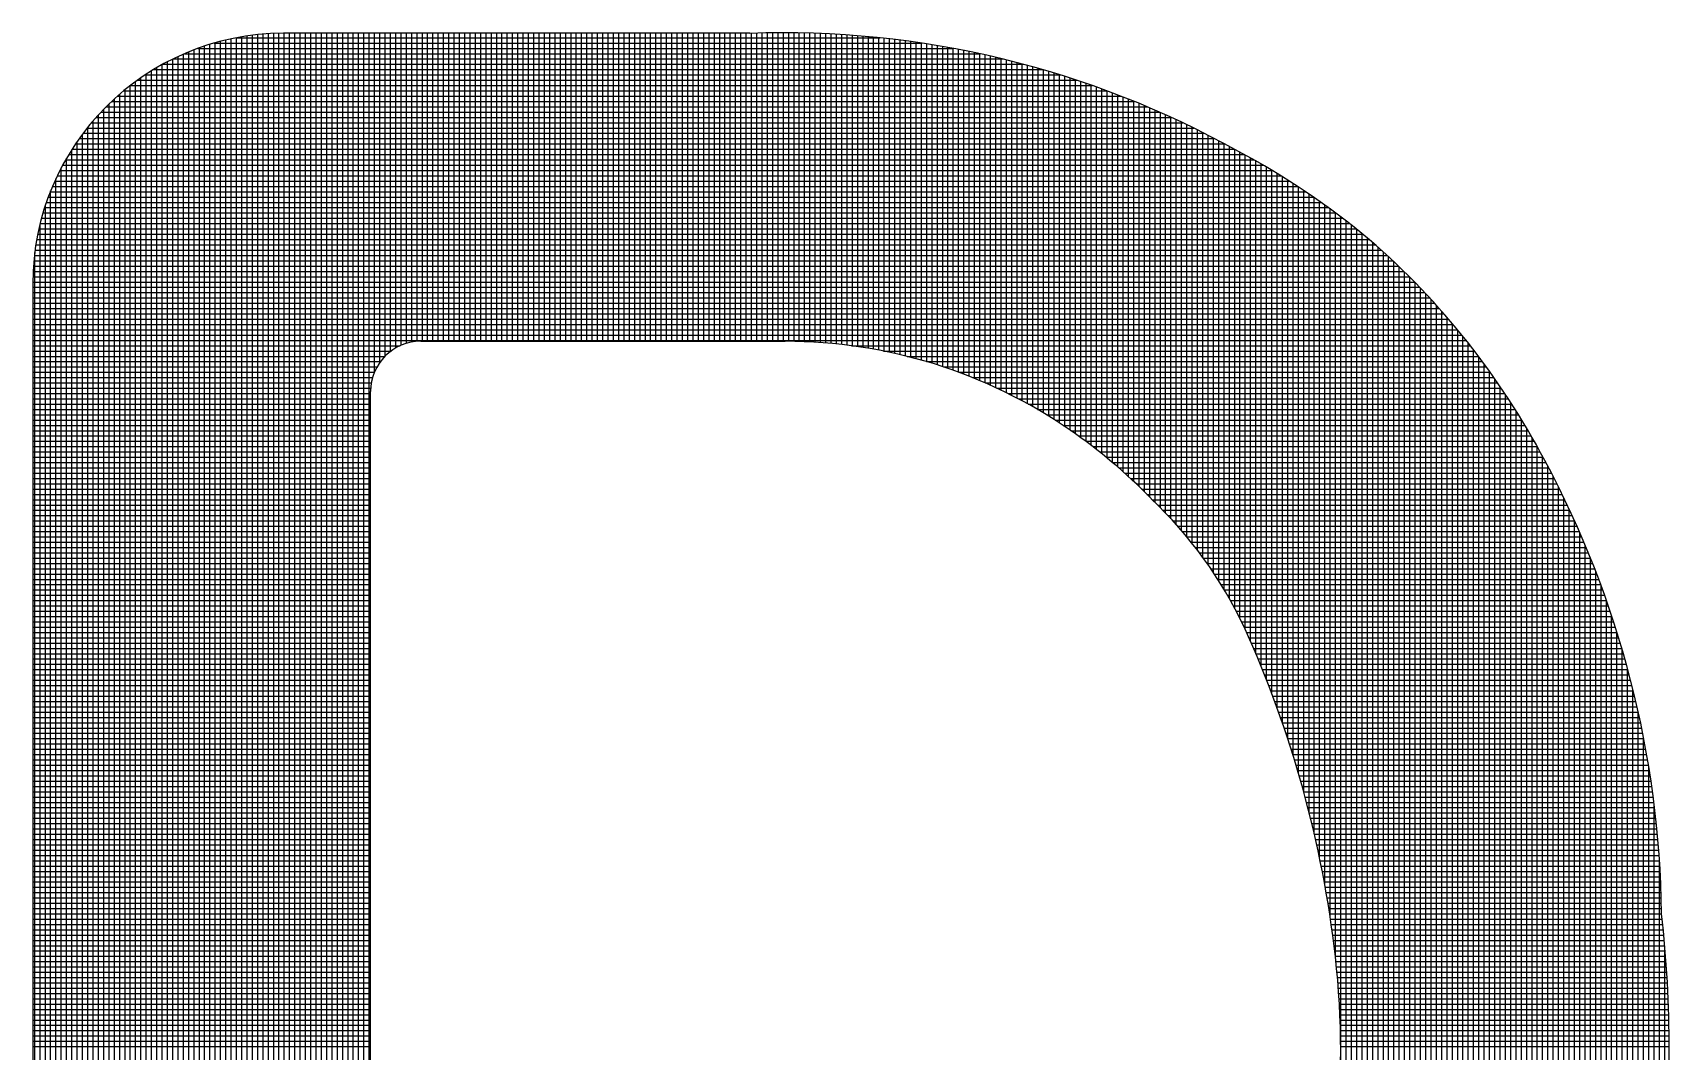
# Model space of a CAD drawing. Header units: inches. Extents: x 2203 to 3044, y -1 to 593.
# Drawn here: x 2878.46 to 2883.81, y 101.81 to 105.14 of the extents above; entities that cross this region are included whole.
import ezdxf

# ---------------------------------------------------------------- set-up
doc = ezdxf.new("R2010")
doc.units = ezdxf.units.IN
doc.header["$MEASUREMENT"] = 0
doc.layers.add('BG ÇÑ±¹Áö¿ª³\xad¹æ±â¼úÁÖ½ÄÈ¸»ç CI', color=7, linetype='Continuous')

msp = doc.modelspace()

# ---------------------------------------------------------------- linework, layer by layer
at = {"layer": 'BG ÇÑ±¹Áö¿ª³\xad¹æ±â¼úÁÖ½ÄÈ¸»ç CI', "color": 242, "linetype": 'Continuous', "lineweight": 25, "true_color": 0xd51c29}
for p, q in [((2879.1231, 98.4946), (2879.1231, 105.1199)), ((2879.1232, 105.1199), (2881.2269, 105.1199)), ((2879.1405, 98.4914), (2879.1405, 105.123)), ((2879.1578, 98.4887), (2879.1578, 105.1258)), ((2879.1752, 98.4863), (2879.1752, 105.1281)), ((2879.1926, 98.4844), (2879.1926, 105.1301)), ((2879.2099, 98.4828), (2879.2099, 105.1317)), ((2879.2273, 98.4815), (2879.2273, 105.133)), ((2879.2447, 98.4806), (2879.2447, 105.1338)), ((2879.262, 98.4801), (2879.262, 105.1343)), ((2880.8017, 105.1345), (2879.277, 105.1345)), ((2879.2794, 98.48), (2879.2794, 105.1345)), ((2879.2968, 98.48), (2879.2968, 105.1345)), ((2879.3141, 98.48), (2879.3141, 105.1345)), ((2879.3315, 98.48), (2879.3315, 105.1345)), ((2879.3488, 98.48), (2879.3488, 105.1345)), ((2879.3662, 98.48), (2879.3662, 105.1345)), ((2879.3836, 98.48), (2879.3836, 105.1345)), ((2879.4009, 98.48), (2879.4009, 105.1345)), ((2879.4183, 98.48), (2879.4183, 105.1345)), ((2879.4357, 98.48), (2879.4357, 105.1345)), ((2879.453, 98.48), (2879.453, 105.1345)), ((2879.4704, 98.48), (2879.4704, 105.1345)), ((2879.4878, 98.48), (2879.4878, 105.1345)), ((2879.5051, 98.48), (2879.5051, 105.1345)), ((2879.5225, 98.48), (2879.5225, 105.1345)), ((2879.5399, 98.48), (2879.5399, 105.1345)), ((2879.5572, 98.48), (2879.5572, 105.1345)), ((2879.5746, 104.0268), (2879.5746, 105.1345)), ((2879.5919, 104.058), (2879.5919, 105.1345)), ((2879.6093, 104.0787), (2879.6093, 105.1345)), ((2879.6267, 104.0939), (2879.6267, 105.1345)), ((2879.644, 104.1054), (2879.644, 105.1345)), ((2879.6614, 104.1141), (2879.6614, 105.1345)), ((2879.6788, 104.1203), (2879.6788, 105.1345)), ((2879.6961, 104.1245), (2879.6961, 105.1345)), ((2879.7135, 104.1268), (2879.7135, 105.1345)), ((2879.7309, 104.1272), (2879.7309, 105.1345)), ((2879.7482, 104.1272), (2879.7482, 105.1345)), ((2879.7656, 104.1272), (2879.7656, 105.1345)), ((2879.783, 104.1272), (2879.783, 105.1345)), ((2879.8003, 104.1272), (2879.8003, 105.1345)), ((2879.8177, 104.1272), (2879.8177, 105.1345)), ((2879.8351, 104.1272), (2879.8351, 105.1345)), ((2879.8524, 104.1272), (2879.8524, 105.1345)), ((2879.8698, 104.1272), (2879.8698, 105.1345)), ((2879.8871, 104.1272), (2879.8871, 105.1345)), ((2879.9045, 104.1272), (2879.9045, 105.1345)), ((2879.9219, 104.1272), (2879.9219, 105.1345)), ((2879.9392, 104.1272), (2879.9392, 105.1345)), ((2879.9566, 104.1272), (2879.9566, 105.1345)), ((2879.974, 104.1272), (2879.974, 105.1345)), ((2879.9913, 104.1272), (2879.9913, 105.1345)), ((2880.0087, 104.1272), (2880.0087, 105.1345)), ((2880.0261, 104.1272), (2880.0261, 105.1345)), ((2880.0434, 104.1272), (2880.0434, 105.1345)), ((2880.0608, 104.1272), (2880.0608, 105.1345)), ((2880.0782, 104.1272), (2880.0782, 105.1345)), ((2880.0955, 104.1272), (2880.0955, 105.1345)), ((2880.1129, 104.1272), (2880.1129, 105.1345)), ((2880.1302, 104.1272), (2880.1302, 105.1345)), ((2880.1476, 104.1272), (2880.1476, 105.1345)), ((2880.165, 104.1272), (2880.165, 105.1345)), ((2880.1823, 104.1272), (2880.1823, 105.1345)), ((2880.1997, 104.1272), (2880.1997, 105.1345)), ((2880.2171, 104.1272), (2880.2171, 105.1345)), ((2880.2344, 104.1272), (2880.2344, 105.1345)), ((2880.2518, 104.1272), (2880.2518, 105.1345)), ((2880.2692, 104.1272), (2880.2692, 105.1345)), ((2880.2865, 104.1272), (2880.2865, 105.1345)), ((2880.3039, 104.1272), (2880.3039, 105.1345)), ((2880.3213, 104.1272), (2880.3213, 105.1345)), ((2880.3386, 104.1272), (2880.3386, 105.1345)), ((2880.356, 104.1272), (2880.356, 105.1345)), ((2880.3733, 104.1272), (2880.3733, 105.1345)), ((2880.3907, 104.1272), (2880.3907, 105.1345)), ((2880.4081, 104.1272), (2880.4081, 105.1345)), ((2880.4254, 104.1272), (2880.4254, 105.1345)), ((2880.4428, 104.1272), (2880.4428, 105.1345)), ((2880.4602, 104.1272), (2880.4602, 105.1345)), ((2880.4775, 104.1272), (2880.4775, 105.1345)), ((2880.4949, 104.1272), (2880.4949, 105.1345)), ((2880.5123, 104.1272), (2880.5123, 105.1345)), ((2880.5296, 104.1272), (2880.5296, 105.1345)), ((2880.547, 104.1272), (2880.547, 105.1345)), ((2880.5644, 104.1272), (2880.5644, 105.1345)), ((2880.5817, 104.1272), (2880.5817, 105.1345)), ((2880.5991, 104.1272), (2880.5991, 105.1345)), ((2880.6165, 104.1272), (2880.6165, 105.1345)), ((2880.6338, 104.1272), (2880.6338, 105.1345)), ((2880.6512, 104.1272), (2880.6512, 105.1345)), ((2880.6685, 104.1272), (2880.6685, 105.1345)), ((2880.6859, 104.1272), (2880.6859, 105.1345)), ((2880.7033, 104.1272), (2880.7033, 105.1345)), ((2880.7206, 104.1272), (2880.7206, 105.1345)), ((2880.738, 104.1272), (2880.738, 105.1345)), ((2880.7554, 104.1272), (2880.7554, 105.1345)), ((2880.7727, 104.1272), (2880.7727, 105.1345)), ((2880.7901, 104.1272), (2880.7901, 105.1345)), ((2880.8075, 104.1272), (2880.8075, 105.1347)), ((2880.8248, 104.1272), (2880.8248, 105.1352)), ((2880.8422, 104.1272), (2880.8422, 105.1356)), ((2880.8596, 104.1272), (2880.8596, 105.136)), ((2880.8769, 104.1272), (2880.8769, 105.1362)), ((2880.8943, 104.1272), (2880.8943, 105.1364)), ((2880.9116, 104.1272), (2880.9116, 105.1364)), ((2880.929, 104.1272), (2880.929, 105.1363)), ((2880.9464, 104.127), (2880.9464, 105.1362)), ((2880.9637, 104.1266), (2880.9637, 105.1359)), ((2880.9811, 104.126), (2880.9811, 105.1356)), ((2880.9985, 104.1252), (2880.9985, 105.1351)), ((2881.0158, 104.1243), (2881.0158, 105.1346)), ((2881.0332, 104.1231), (2881.0332, 105.1339)), ((2881.0506, 104.1218), (2881.0506, 105.1332)), ((2881.0679, 104.1203), (2881.0679, 105.1323)), ((2881.0853, 104.1186), (2881.0853, 105.1314)), ((2881.1027, 104.1168), (2881.1027, 105.1303)), ((2881.12, 104.1147), (2881.12, 105.1292)), ((2881.1374, 104.1124), (2881.1374, 105.1279)), ((2881.1548, 104.11), (2881.1548, 105.1266)), ((2881.1721, 104.1074), (2881.1721, 105.1251)), ((2881.1895, 104.1045), (2881.1895, 105.1236)), ((2881.2068, 104.1015), (2881.2068, 105.1219)), ((2881.2242, 104.0983), (2881.2242, 105.1202)), ((2878.9495, 98.5482), (2878.9495, 105.0662)), ((2878.9531, 105.0678), (2881.5536, 105.0678)), ((2878.9668, 98.5409), (2878.9668, 105.0736)), ((2878.9842, 98.534), (2878.9842, 105.0804)), ((2878.997, 105.0852), (2881.4669, 105.0852)), ((2879.0016, 98.5276), (2879.0016, 105.0868)), ((2879.0189, 98.5217), (2879.0189, 105.0928)), ((2879.0363, 98.5161), (2879.0363, 105.0983)), ((2879.0504, 105.1025), (2881.3634, 105.1025)), ((2879.0536, 98.511), (2879.0536, 105.1035)), ((2879.071, 98.5063), (2879.071, 105.1082)), ((2879.0884, 98.502), (2879.0884, 105.1125)), ((2879.1057, 98.4981), (2879.1057, 105.1164)), ((2881.2416, 104.0949), (2881.2416, 105.1183)), ((2881.2589, 104.0913), (2881.2589, 105.1164)), ((2881.2763, 104.0875), (2881.2763, 105.1144)), ((2881.2937, 104.0835), (2881.2937, 105.1122)), ((2881.311, 104.0793), (2881.311, 105.11)), ((2881.3284, 104.0749), (2881.3284, 105.1076)), ((2881.3458, 104.0704), (2881.3458, 105.1052)), ((2881.3631, 104.0656), (2881.3631, 105.1026)), ((2881.3805, 104.0606), (2881.3805, 105.0999)), ((2881.3979, 104.0553), (2881.3979, 105.0972)), ((2881.4152, 104.0499), (2881.4152, 105.0943)), ((2881.4326, 104.0443), (2881.4326, 105.0914)), ((2881.4499, 104.0384), (2881.4499, 105.0883)), ((2881.4673, 104.0324), (2881.4673, 105.0851)), ((2881.4847, 104.0261), (2881.4847, 105.0818)), ((2881.502, 104.0196), (2881.502, 105.0785)), ((2881.5194, 104.0128), (2881.5194, 105.075)), ((2881.5368, 104.0059), (2881.5368, 105.0714)), ((2881.5541, 103.9987), (2881.5541, 105.0677)), ((2878.8453, 98.6028), (2878.8453, 105.0117)), ((2878.8519, 105.0157), (2881.76, 105.0157)), ((2878.8626, 98.5924), (2878.8626, 105.0221)), ((2878.88, 98.5825), (2878.88, 105.032)), ((2878.882, 105.0331), (2881.6976, 105.0331)), ((2878.8974, 98.5731), (2878.8974, 105.0413)), ((2878.9147, 98.5643), (2878.9147, 105.0501)), ((2878.9154, 105.0505), (2881.6294, 105.0505)), ((2878.9321, 98.556), (2878.9321, 105.0584)), ((2881.5715, 103.9913), (2881.5715, 105.0639)), ((2881.5889, 103.9836), (2881.5889, 105.06)), ((2881.6062, 103.9757), (2881.6062, 105.056)), ((2881.6236, 103.9675), (2881.6236, 105.0519)), ((2881.641, 103.9591), (2881.641, 105.0476)), ((2881.6583, 103.9505), (2881.6583, 105.0433)), ((2881.6757, 103.9416), (2881.6757, 105.0388)), ((2881.6931, 103.9324), (2881.6931, 105.0343)), ((2881.7104, 103.9229), (2881.7104, 105.0296)), ((2881.7278, 103.9132), (2881.7278, 105.0249)), ((2881.7451, 103.9032), (2881.7451, 105.02)), ((2881.7625, 103.8929), (2881.7625, 105.015)), ((2878.7758, 98.6509), (2878.7758, 104.9636)), ((2878.7759, 104.9636), (2881.9226, 104.9636)), ((2878.7932, 98.6379), (2878.7932, 104.9766)), ((2878.7993, 104.981), (2881.8717, 104.981)), ((2878.8105, 98.6255), (2878.8105, 104.9889)), ((2878.8245, 104.9984), (2881.8177, 104.9984)), ((2878.8279, 98.6139), (2878.8279, 105.0006)), ((2881.7799, 103.8823), (2881.7799, 105.0099)), ((2881.7972, 103.8714), (2881.7972, 105.0047)), ((2881.8146, 103.8603), (2881.8146, 104.9993)), ((2881.832, 103.8488), (2881.832, 104.9939)), ((2881.8493, 103.837), (2881.8493, 104.9883)), ((2881.8667, 103.8248), (2881.8667, 104.9827)), ((2881.8841, 103.8124), (2881.8841, 104.9769)), ((2881.9014, 103.7996), (2881.9014, 104.971)), ((2881.9188, 103.7865), (2881.9188, 104.965)), ((2881.9362, 103.7731), (2881.9362, 104.9588)), ((2878.7148, 104.9115), (2882.0601, 104.9115)), ((2878.7237, 98.6947), (2878.7237, 104.9198)), ((2878.7339, 104.9289), (2882.0164, 104.9289)), ((2878.7411, 98.6793), (2878.7411, 104.9352)), ((2878.7542, 104.9463), (2881.9707, 104.9463)), ((2878.7585, 98.6647), (2878.7585, 104.9498)), ((2881.9535, 103.7593), (2881.9535, 104.9526)), ((2881.9709, 103.7451), (2881.9709, 104.9462)), ((2881.9882, 103.7306), (2881.9882, 104.9397)), ((2882.0056, 103.7157), (2882.0056, 104.9331)), ((2882.023, 103.7004), (2882.023, 104.9263)), ((2882.0403, 103.6847), (2882.0403, 104.9195)), ((2882.0577, 103.6685), (2882.0577, 104.9125)), ((2882.0751, 103.652), (2882.0751, 104.9054)), ((2878.6642, 104.8594), (2882.1807, 104.8594)), ((2878.6716, 98.7468), (2878.6716, 104.8677)), ((2878.6801, 104.8768), (2882.142, 104.8768)), ((2878.689, 98.7283), (2878.689, 104.8861)), ((2878.6969, 104.8942), (2882.1019, 104.8942)), ((2878.7064, 98.711), (2878.7064, 104.9035)), ((2882.0924, 103.6349), (2882.0924, 104.8982)), ((2882.1098, 103.6174), (2882.1098, 104.8908)), ((2882.1272, 103.6004), (2882.1272, 104.8833)), ((2882.1445, 103.5833), (2882.1445, 104.8757)), ((2882.1619, 103.5655), (2882.1619, 104.868)), ((2882.1793, 103.5471), (2882.1793, 104.8601)), ((2882.1966, 103.528), (2882.1966, 104.8521)), ((2878.6195, 98.8098), (2878.6195, 104.8047)), ((2878.6215, 104.8074), (2882.2888, 104.8074)), ((2878.6349, 104.8247), (2882.254, 104.8247)), ((2878.6369, 98.7873), (2878.6369, 104.8272)), ((2878.6491, 104.8421), (2882.218, 104.8421)), ((2878.6543, 98.7664), (2878.6543, 104.8481)), ((2882.214, 103.5081), (2882.214, 104.844)), ((2882.2314, 103.4875), (2882.2314, 104.8357)), ((2882.2487, 103.4661), (2882.2487, 104.8273)), ((2882.2661, 103.4437), (2882.2661, 104.8188)), ((2882.2834, 103.4204), (2882.2834, 104.8101)), ((2882.3008, 103.3961), (2882.3008, 104.8013)), ((2878.5848, 98.8601), (2878.5848, 104.7544)), ((2878.5854, 104.7553), (2882.3873, 104.7553)), ((2878.5968, 104.7726), (2882.3554, 104.7726)), ((2878.6022, 98.8339), (2878.6022, 104.7805)), ((2878.6088, 104.79), (2882.3226, 104.79)), ((2882.3182, 103.3706), (2882.3182, 104.7923)), ((2882.3355, 103.3438), (2882.3355, 104.7832)), ((2882.3529, 103.3156), (2882.3529, 104.774)), ((2882.3703, 103.2859), (2882.3703, 104.7646)), ((2882.3876, 103.2543), (2882.3876, 104.7551)), ((2882.405, 103.2207), (2882.405, 104.7455)), ((2878.5501, 98.9202), (2878.5501, 104.6943)), ((2878.5548, 104.7032), (2882.4808, 104.7032)), ((2878.5644, 104.7205), (2882.4504, 104.7205)), ((2878.5674, 98.8887), (2878.5674, 104.7258)), ((2878.5746, 104.7379), (2882.4191, 104.7379)), ((2882.4224, 103.1844), (2882.4224, 104.7361)), ((2882.4397, 103.1454), (2882.4397, 104.7265)), ((2882.4571, 103.1051), (2882.4571, 104.7168)), ((2882.4745, 103.0633), (2882.4745, 104.7068)), ((2882.4918, 103.02), (2882.4918, 104.6967)), ((2878.5291, 104.6511), (2882.5664, 104.6511)), ((2878.5327, 98.9554), (2878.5327, 104.6591)), ((2878.5371, 104.6684), (2882.5387, 104.6684)), ((2878.5457, 104.6858), (2882.5102, 104.6858)), ((2882.5092, 102.975), (2882.5092, 104.6864)), ((2882.5265, 102.9281), (2882.5265, 104.6759)), ((2882.5439, 102.879), (2882.5439, 104.6652)), ((2882.5613, 102.8275), (2882.5613, 104.6543)), ((2882.5786, 102.7731), (2882.5786, 104.6433)), ((2878.5077, 104.599), (2882.6451, 104.599)), ((2878.5144, 104.6163), (2882.6196, 104.6163)), ((2878.5153, 98.9957), (2878.5153, 104.6188)), ((2878.5215, 104.6337), (2882.5934, 104.6337)), ((2882.596, 102.7156), (2882.596, 104.632)), ((2882.6134, 102.6542), (2882.6134, 104.6205)), ((2882.6307, 102.5882), (2882.6307, 104.6088)), ((2882.6481, 102.5164), (2882.6481, 104.5969)), ((2882.6655, 102.4371), (2882.6655, 104.5848)), ((2878.4904, 104.5469), (2882.7178, 104.5469)), ((2878.4957, 104.5643), (2882.6942, 104.5643)), ((2878.498, 99.0433), (2878.498, 104.5712)), ((2878.5015, 104.5816), (2882.6699, 104.5816)), ((2882.6828, 102.3474), (2882.6828, 104.5724)), ((2882.7002, 102.2422), (2882.7002, 104.5599)), ((2882.7176, 102.1093), (2882.7176, 104.5471)), ((2882.7349, 99.0804), (2882.7349, 104.5341)), ((2878.4731, 104.4774), (2882.8071, 104.4774)), ((2878.4768, 104.4948), (2882.7855, 104.4948)), ((2878.4806, 99.1036), (2878.4806, 104.5109)), ((2878.4809, 104.5122), (2882.7635, 104.5122)), ((2878.4855, 104.5295), (2882.7409, 104.5295)), ((2882.7523, 99.0936), (2882.7523, 104.5208)), ((2882.7697, 99.1071), (2882.7697, 104.5073)), ((2882.787, 99.1209), (2882.787, 104.4936)), ((2882.8044, 99.1348), (2882.8044, 104.4796)), ((2878.4642, 104.4253), (2882.8674, 104.4253)), ((2878.4668, 104.4427), (2882.848, 104.4427)), ((2878.4698, 104.4601), (2882.8282, 104.4601)), ((2882.8217, 99.1491), (2882.8217, 104.4654)), ((2882.8391, 99.1639), (2882.8391, 104.4505)), ((2882.8565, 99.1793), (2882.8565, 104.4351)), ((2878.4588, 104.3732), (2882.9232, 104.3732)), ((2878.4602, 104.3906), (2882.905, 104.3906)), ((2878.4621, 104.408), (2882.8864, 104.408)), ((2878.4633, 99.1966), (2878.4633, 104.4179)), ((2882.8738, 99.195), (2882.8738, 104.4195)), ((2882.8912, 99.211), (2882.8912, 104.4035)), ((2882.9086, 99.2272), (2882.9086, 104.3872)), ((2882.9259, 99.2438), (2882.9259, 104.3706)), ((2878.4567, 104.3211), (2882.9758, 104.3211)), ((2878.457, 104.3385), (2882.9586, 104.3385)), ((2878.4577, 104.3559), (2882.9411, 104.3559)), ((2882.9433, 99.2608), (2882.9433, 104.3537)), ((2882.9607, 99.278), (2882.9607, 104.3365)), ((2882.978, 99.2956), (2882.978, 104.3189)), ((2878.4567, 104.3141), (2878.4567, 99.3004)), ((2878.4567, 104.3038), (2882.9927, 104.3038)), ((2878.4567, 104.2864), (2883.0092, 104.2864)), ((2878.4567, 104.2691), (2883.0254, 104.2691)), ((2882.9954, 99.3135), (2882.9954, 104.3009)), ((2883.0128, 99.3318), (2883.0128, 104.2826)), ((2883.0301, 99.3505), (2883.0301, 104.264)), ((2878.4567, 104.2517), (2883.0413, 104.2517)), ((2878.4567, 104.2343), (2883.0569, 104.2343)), ((2878.4567, 104.217), (2883.0723, 104.217)), ((2883.0475, 99.3696), (2883.0475, 104.2449)), ((2883.0648, 99.3891), (2883.0648, 104.2254)), ((2878.4567, 104.1996), (2883.0873, 104.1996)), ((2878.4567, 104.1822), (2883.1021, 104.1822)), ((2878.4567, 104.1649), (2883.1166, 104.1649)), ((2883.0822, 99.4089), (2883.0822, 104.2055)), ((2883.0996, 99.4293), (2883.0996, 104.1852)), ((2883.1169, 99.45), (2883.1169, 104.1644)), ((2878.4567, 104.1475), (2883.1308, 104.1475)), ((2878.4567, 104.1301), (2883.1448, 104.1301)), ((2878.4567, 104.1128), (2879.6585, 104.1128)), ((2879.7258, 104.1272), (2880.9175, 104.1272)), ((2881.1348, 104.1128), (2883.1585, 104.1128)), ((2883.1343, 99.4713), (2883.1343, 104.1432)), ((2883.1517, 99.493), (2883.1517, 104.1215)), ((2878.4567, 104.0954), (2879.6287, 104.0954)), ((2878.4567, 104.078), (2879.6087, 104.078)), ((2878.4567, 104.0607), (2879.5939, 104.0607)), ((2881.2391, 104.0954), (2883.172, 104.0954)), ((2881.3162, 104.078), (2883.1853, 104.078)), ((2881.3801, 104.0607), (2883.1983, 104.0607)), ((2883.169, 99.5152), (2883.169, 104.0993)), ((2883.1864, 99.5379), (2883.1864, 104.0765)), ((2883.2038, 99.5612), (2883.2038, 104.0532)), ((2878.4567, 104.0433), (2879.5826, 104.0433)), ((2878.4567, 104.026), (2879.5742, 104.026)), ((2878.4567, 104.0086), (2879.5681, 104.0086)), ((2881.4355, 104.0433), (2883.211, 104.0433)), ((2881.485, 104.026), (2883.2236, 104.026)), ((2881.5301, 104.0086), (2883.2359, 104.0086)), ((2883.2211, 99.5851), (2883.2211, 104.0294)), ((2883.2385, 99.6096), (2883.2385, 104.0049)), ((2878.4567, 103.9912), (2879.5641, 103.9912)), ((2878.4567, 103.9739), (2879.5621, 103.9739)), ((2878.4567, 103.9565), (2879.5617, 103.9565)), ((2879.5617, 99.6513), (2879.5617, 103.9632)), ((2881.5716, 103.9912), (2883.248, 103.9912)), ((2881.6102, 103.9739), (2883.2599, 103.9739)), ((2881.6463, 103.9565), (2883.2715, 103.9565)), ((2883.2559, 99.6347), (2883.2559, 103.9798)), ((2883.2732, 99.6605), (2883.2732, 103.954)), ((2878.4567, 103.9391), (2879.5617, 103.9391)), ((2878.4567, 103.9218), (2879.5617, 103.9218)), ((2878.4567, 103.9044), (2879.5617, 103.9044)), ((2881.6803, 103.9391), (2883.283, 103.9391)), ((2881.7125, 103.9218), (2883.2943, 103.9218)), ((2881.7431, 103.9044), (2883.3053, 103.9044)), ((2883.2906, 99.687), (2883.2906, 103.9275)), ((2883.3079, 99.7143), (2883.3079, 103.9002)), ((2878.4567, 103.887), (2879.5617, 103.887)), ((2878.4567, 103.8697), (2879.5617, 103.8697)), ((2878.4567, 103.8523), (2879.5617, 103.8523)), ((2878.4567, 103.8349), (2879.5617, 103.8349)), ((2881.7722, 103.887), (2883.3162, 103.887)), ((2881.8, 103.8697), (2883.3268, 103.8697)), ((2881.8267, 103.8523), (2883.3373, 103.8523)), ((2881.8522, 103.8349), (2883.3476, 103.8349)), ((2883.3253, 99.7423), (2883.3253, 103.8721)), ((2883.3427, 99.7712), (2883.3427, 103.8432)), ((2878.4567, 103.8176), (2879.5617, 103.8176)), ((2878.4567, 103.8002), (2879.5617, 103.8002)), ((2878.4567, 103.7828), (2879.5617, 103.7828)), ((2881.8768, 103.8176), (2883.3576, 103.8176)), ((2881.9006, 103.8002), (2883.3675, 103.8002)), ((2881.9235, 103.7828), (2883.3773, 103.7828)), ((2883.36, 99.8011), (2883.36, 103.8134)), ((2883.3774, 99.8319), (2883.3774, 103.7826)), ((2878.4567, 103.7655), (2879.5617, 103.7655)), ((2878.4567, 103.7481), (2879.5617, 103.7481)), ((2878.4567, 103.7308), (2879.5617, 103.7308)), ((2881.9457, 103.7655), (2883.3868, 103.7655)), ((2881.9672, 103.7481), (2883.3962, 103.7481)), ((2881.9881, 103.7308), (2883.4054, 103.7308)), ((2883.3948, 99.8637), (2883.3948, 103.7507)), ((2878.4567, 103.7134), (2879.5617, 103.7134)), ((2878.4567, 103.696), (2879.5617, 103.696)), ((2878.4567, 103.6787), (2879.5617, 103.6787)), ((2882.0083, 103.7134), (2883.4146, 103.7134)), ((2882.0279, 103.696), (2883.4237, 103.696)), ((2882.0469, 103.6787), (2883.4326, 103.6787)), ((2883.4121, 99.8964), (2883.4121, 103.7181)), ((2883.4295, 99.9297), (2883.4295, 103.6848)), ((2878.4567, 103.6613), (2879.5617, 103.6613)), ((2878.4567, 103.6439), (2879.5617, 103.6439)), ((2878.4567, 103.6266), (2879.5617, 103.6266)), ((2882.0654, 103.6613), (2883.4414, 103.6613)), ((2882.0833, 103.6439), (2883.4501, 103.6439)), ((2882.1008, 103.6266), (2883.4587, 103.6266)), ((2883.4469, 99.964), (2883.4469, 103.6505)), ((2878.4567, 103.6092), (2879.5617, 103.6092)), ((2878.4567, 103.5918), (2879.5617, 103.5918)), ((2878.4567, 103.5745), (2879.5617, 103.5745)), ((2882.1181, 103.6092), (2883.4671, 103.6092)), ((2882.1359, 103.5918), (2883.4754, 103.5918)), ((2882.1532, 103.5745), (2883.4835, 103.5745)), ((2883.4642, 99.9994), (2883.4642, 103.6151)), ((2883.4816, 100.0359), (2883.4816, 103.5786)), ((2878.4567, 103.5571), (2879.5617, 103.5571)), ((2878.4567, 103.5397), (2879.5617, 103.5397)), ((2878.4567, 103.5224), (2879.5617, 103.5224)), ((2882.1699, 103.5571), (2883.4915, 103.5571)), ((2882.186, 103.5397), (2883.4995, 103.5397)), ((2882.2016, 103.5224), (2883.5072, 103.5224)), ((2883.499, 100.0736), (2883.499, 103.5408)), ((2878.4567, 103.505), (2879.5617, 103.505)), ((2878.4567, 103.4877), (2879.5617, 103.4877)), ((2878.4567, 103.4703), (2879.5617, 103.4703)), ((2882.2167, 103.505), (2883.5149, 103.505)), ((2882.2313, 103.4877), (2883.5224, 103.4877)), ((2882.2454, 103.4703), (2883.5298, 103.4703)), ((2883.5163, 100.1127), (2883.5163, 103.5017)), ((2883.5337, 100.1533), (2883.5337, 103.4612)), ((2878.4567, 103.4529), (2879.5617, 103.4529)), ((2878.4567, 103.4356), (2879.5617, 103.4356)), ((2878.4567, 103.4182), (2879.5617, 103.4182)), ((2882.259, 103.4529), (2883.5371, 103.4529)), ((2882.2723, 103.4356), (2883.5443, 103.4356)), ((2882.2851, 103.4182), (2883.5514, 103.4182)), ((2883.5511, 100.1955), (2883.5511, 103.419)), ((2878.4567, 103.4008), (2879.5617, 103.4008)), ((2878.4567, 103.3835), (2879.5617, 103.3835)), ((2878.4567, 103.3661), (2879.5617, 103.3661)), ((2882.2975, 103.4008), (2883.5583, 103.4008)), ((2882.3095, 103.3835), (2883.5651, 103.3835)), ((2882.3211, 103.3661), (2883.5718, 103.3661)), ((2883.5684, 100.2395), (2883.5684, 103.375)), ((2878.4567, 103.3487), (2879.5617, 103.3487)), ((2878.4567, 103.3314), (2879.5617, 103.3314)), ((2878.4567, 103.314), (2879.5617, 103.314)), ((2882.3324, 103.3487), (2883.5784, 103.3487)), ((2882.3433, 103.3314), (2883.5849, 103.3314)), ((2882.3539, 103.314), (2883.5913, 103.314)), ((2883.5858, 100.2855), (2883.5858, 103.329)), ((2878.4567, 103.2966), (2879.5617, 103.2966)), ((2878.4567, 103.2793), (2879.5617, 103.2793)), ((2878.4567, 103.2619), (2879.5617, 103.2619)), ((2882.3641, 103.2966), (2883.5975, 103.2966)), ((2882.374, 103.2793), (2883.6037, 103.2793)), ((2882.3835, 103.2619), (2883.6097, 103.2619)), ((2883.6031, 100.3338), (2883.6031, 103.2807)), ((2878.4567, 103.2445), (2879.5617, 103.2445)), ((2878.4567, 103.2272), (2879.5617, 103.2272)), ((2878.4567, 103.2098), (2879.5617, 103.2098)), ((2878.4567, 103.1925), (2879.5617, 103.1925)), ((2882.3928, 103.2445), (2883.6156, 103.2445)), ((2882.4017, 103.2272), (2883.6214, 103.2272)), ((2882.4104, 103.2098), (2883.6271, 103.2098)), ((2882.4187, 103.1925), (2883.6327, 103.1925)), ((2883.6205, 100.3846), (2883.6205, 103.2298)), ((2878.4567, 103.1751), (2879.5617, 103.1751)), ((2878.4567, 103.1577), (2879.5617, 103.1577)), ((2878.4567, 103.1404), (2879.5617, 103.1404)), ((2882.4265, 103.1751), (2883.6381, 103.1751)), ((2882.4343, 103.1577), (2883.6435, 103.1577)), ((2882.4419, 103.1404), (2883.6488, 103.1404)), ((2883.6379, 100.4385), (2883.6379, 103.176)), ((2878.4567, 103.123), (2879.5617, 103.123)), ((2878.4567, 103.1056), (2879.5617, 103.1056)), ((2878.4567, 103.0883), (2879.5617, 103.0883)), ((2882.4494, 103.123), (2883.6539, 103.123)), ((2882.4569, 103.1056), (2883.659, 103.1056)), ((2882.4642, 103.0883), (2883.6639, 103.0883)), ((2883.6552, 100.496), (2883.6552, 103.1185)), ((2878.4567, 103.0709), (2879.5617, 103.0709)), ((2878.4567, 103.0535), (2879.5617, 103.0535)), ((2878.4567, 103.0362), (2879.5617, 103.0362)), ((2882.4713, 103.0709), (2883.6687, 103.0709)), ((2882.4784, 103.0535), (2883.6735, 103.0535)), ((2882.4854, 103.0362), (2883.6781, 103.0362)), ((2883.6726, 100.5577), (2883.6726, 103.0568)), ((2878.4567, 103.0188), (2879.5617, 103.0188)), ((2878.4567, 103.0014), (2879.5617, 103.0014)), ((2878.4567, 102.9841), (2879.5617, 102.9841)), ((2882.4923, 103.0188), (2883.6826, 103.0188)), ((2882.4991, 103.0014), (2883.687, 103.0014)), ((2882.5057, 102.9841), (2883.6914, 102.9841)), ((2883.69, 100.6247), (2883.69, 102.9897)), ((2878.4567, 102.9667), (2879.5617, 102.9667)), ((2878.4567, 102.9494), (2879.5617, 102.9494)), ((2878.4567, 102.932), (2879.5617, 102.932)), ((2882.5123, 102.9667), (2883.6956, 102.9667)), ((2882.5188, 102.9494), (2883.6997, 102.9494)), ((2882.5251, 102.932), (2883.7037, 102.932)), ((2878.4567, 102.9146), (2879.5617, 102.9146)), ((2878.4567, 102.8973), (2879.5617, 102.8973)), ((2878.4567, 102.8799), (2879.5617, 102.8799)), ((2882.5314, 102.9146), (2883.7076, 102.9146)), ((2882.5375, 102.8973), (2883.7114, 102.8973)), ((2882.5436, 102.8799), (2883.7151, 102.8799)), ((2883.7073, 100.6986), (2883.7073, 102.9158)), ((2878.4567, 102.8625), (2879.5617, 102.8625)), ((2878.4567, 102.8452), (2879.5617, 102.8452)), ((2878.4567, 102.8278), (2879.5617, 102.8278)), ((2882.5495, 102.8625), (2883.7187, 102.8625)), ((2882.5554, 102.8452), (2883.7222, 102.8452)), ((2882.5612, 102.8278), (2883.7256, 102.8278)), ((2883.7247, 100.7819), (2883.7247, 102.8326)), ((2878.4567, 102.8104), (2879.5617, 102.8104)), ((2878.4567, 102.7931), (2879.5617, 102.7931)), ((2878.4567, 102.7757), (2879.5617, 102.7757)), ((2882.5668, 102.8104), (2883.7289, 102.8104)), ((2882.5724, 102.7931), (2883.7321, 102.7931)), ((2882.5778, 102.7757), (2883.7353, 102.7757)), ((2878.4567, 102.7583), (2879.5617, 102.7583)), ((2878.4567, 102.741), (2879.5617, 102.741)), ((2878.4567, 102.7236), (2879.5617, 102.7236)), ((2882.5832, 102.7583), (2883.7383, 102.7583)), ((2882.5885, 102.741), (2883.7412, 102.741)), ((2882.5936, 102.7236), (2883.744, 102.7236)), ((2883.7421, 100.8789), (2883.7421, 102.7356)), ((2878.4567, 102.7062), (2879.5617, 102.7062)), ((2878.4567, 102.6889), (2879.5617, 102.6889)), ((2878.4567, 102.6715), (2879.5617, 102.6715)), ((2882.5987, 102.7062), (2883.7467, 102.7062)), ((2882.6037, 102.6889), (2883.7493, 102.6889)), ((2882.6086, 102.6715), (2883.7519, 102.6715)), ((2878.4567, 102.6542), (2879.5617, 102.6542)), ((2878.4567, 102.6368), (2879.5617, 102.6368)), ((2878.4567, 102.6194), (2879.5617, 102.6194)), ((2882.6134, 102.6542), (2883.7543, 102.6542)), ((2882.6181, 102.6368), (2883.7566, 102.6368)), ((2882.6227, 102.6194), (2883.7588, 102.6194)), ((2883.7594, 100.9997), (2883.7594, 102.6147)), ((2878.4567, 102.6021), (2879.5617, 102.6021)), ((2878.4567, 102.5847), (2879.5617, 102.5847)), ((2878.4567, 102.5673), (2879.5617, 102.5673)), ((2878.4567, 102.55), (2879.5617, 102.55)), ((2882.6272, 102.6021), (2883.761, 102.6021)), ((2882.6316, 102.5847), (2883.763, 102.5847)), ((2882.6359, 102.5673), (2883.765, 102.5673)), ((2882.6402, 102.55), (2883.7668, 102.55)), ((2878.4567, 102.5326), (2879.5617, 102.5326)), ((2878.4567, 102.5152), (2879.5617, 102.5152)), ((2878.4567, 102.4979), (2879.5617, 102.4979)), ((2882.6443, 102.5326), (2883.7686, 102.5326)), ((2882.6484, 102.5152), (2883.7702, 102.5152)), ((2882.6523, 102.4979), (2883.7718, 102.4979)), ((2878.4567, 102.4805), (2879.5617, 102.4805)), ((2878.4567, 102.4631), (2879.5617, 102.4631)), ((2878.4567, 102.4458), (2879.5617, 102.4458)), ((2882.6562, 102.4805), (2883.7733, 102.4805)), ((2882.66, 102.4631), (2883.7746, 102.4631)), ((2882.6636, 102.4458), (2883.7759, 102.4458)), ((2878.4567, 102.4284), (2879.5617, 102.4284)), ((2878.4567, 102.4111), (2879.5617, 102.4111)), ((2878.4567, 102.3937), (2879.5617, 102.3937)), ((2882.6672, 102.4284), (2883.7771, 102.4284)), ((2882.6707, 102.4111), (2883.7782, 102.4111)), ((2882.6742, 102.3937), (2883.7792, 102.3937)), ((2883.7768, 101.1816), (2883.7768, 102.4329)), ((2878.4567, 102.3763), (2879.5617, 102.3763)), ((2878.4567, 102.359), (2879.5617, 102.359)), ((2878.4567, 102.3416), (2879.5617, 102.3416)), ((2882.6775, 102.3763), (2883.7801, 102.3763)), ((2882.6807, 102.359), (2883.7809, 102.359)), ((2882.6839, 102.3416), (2883.7816, 102.3416)), ((2878.4567, 102.3242), (2879.5617, 102.3242)), ((2878.4567, 102.3069), (2879.5617, 102.3069)), ((2878.4567, 102.2895), (2879.5617, 102.2895)), ((2882.6869, 102.3242), (2883.7822, 102.3242)), ((2882.6899, 102.3069), (2883.7827, 102.3069)), ((2882.6928, 102.2895), (2883.7832, 102.2895)), ((2878.4567, 102.2721), (2879.5617, 102.2721)), ((2878.4567, 102.2548), (2879.5617, 102.2548)), ((2878.4567, 102.2374), (2879.5617, 102.2374)), ((2882.6956, 102.2721), (2883.7835, 102.2721)), ((2882.6983, 102.2548), (2883.7838, 102.2548)), ((2882.7009, 102.2374), (2883.7857, 102.2374)), ((2878.4567, 102.22), (2879.5617, 102.22)), ((2878.4567, 102.2027), (2879.5617, 102.2027)), ((2878.4567, 102.1853), (2879.5617, 102.1853)), ((2882.7034, 102.22), (2883.7875, 102.22)), ((2882.7059, 102.2027), (2883.7893, 102.2027)), ((2882.7082, 102.1853), (2883.791, 102.1853)), ((2878.4567, 102.1679), (2879.5617, 102.1679)), ((2878.4567, 102.1506), (2879.5617, 102.1506)), ((2878.4567, 102.1332), (2879.5617, 102.1332)), ((2882.7105, 102.1679), (2883.7926, 102.1679)), ((2882.7127, 102.1506), (2883.7941, 102.1506)), ((2882.7148, 102.1332), (2883.7956, 102.1332)), ((2883.7942, 101.4641), (2883.7942, 102.1503)), ((2878.4567, 102.1159), (2879.5617, 102.1159)), ((2878.4567, 102.0985), (2879.5617, 102.0985)), ((2878.4567, 102.0811), (2879.5617, 102.0811)), ((2882.7168, 102.1159), (2883.797, 102.1159)), ((2882.7187, 102.0985), (2883.7983, 102.0985)), ((2882.7205, 102.0811), (2883.7995, 102.0811)), ((2878.4567, 102.0638), (2879.5617, 102.0638)), ((2878.4567, 102.0464), (2879.5617, 102.0464)), ((2878.4567, 102.029), (2879.5617, 102.029)), ((2882.7222, 102.0638), (2883.8007, 102.0638)), ((2882.7238, 102.0464), (2883.8018, 102.0464)), ((2882.7253, 102.029), (2883.8028, 102.029)), ((2878.4567, 102.0117), (2879.5617, 102.0117)), ((2878.4567, 101.9943), (2879.5617, 101.9943)), ((2878.4567, 101.9769), (2879.5617, 101.9769)), ((2882.7266, 102.0117), (2883.8037, 102.0117)), ((2882.7279, 101.9943), (2883.8045, 101.9943)), ((2882.729, 101.9769), (2883.8053, 101.9769)), ((2878.4567, 101.9596), (2879.5617, 101.9596)), ((2878.4567, 101.9422), (2879.5617, 101.9422)), ((2878.4567, 101.9248), (2879.5617, 101.9248)), ((2878.4567, 101.9075), (2879.5617, 101.9075)), ((2882.73, 101.9596), (2883.806, 101.9596)), ((2882.731, 101.9422), (2883.8066, 101.9422)), ((2882.7318, 101.9248), (2883.8072, 101.9248)), ((2882.7325, 101.9075), (2883.8077, 101.9075)), ((2878.4567, 101.8901), (2879.5617, 101.8901)), ((2878.4567, 101.8728), (2879.5617, 101.8728)), ((2878.4567, 101.8554), (2879.5617, 101.8554)), ((2882.733, 101.8901), (2883.8081, 101.8901)), ((2882.7335, 101.8728), (2883.8084, 101.8728)), ((2882.7339, 101.8554), (2883.8086, 101.8554)), ((2878.4567, 101.838), (2879.5617, 101.838)), ((2878.4567, 101.8207), (2879.5617, 101.8207)), ((2882.7341, 101.838), (2883.8088, 101.838)), ((2882.7343, 101.8207), (2883.8089, 101.8207))]:
    msp.add_line(p, q, dxfattribs=at)
for centre, radius, start, end in [((2879.277, 104.3141), 0.8204, 90, 180), ((2880.9101, 102.0833), 3.053, 60.7886, 92.0344), ((2881.2106, 102.5185), 2.5271, 50.182, 61.9206), ((2881.1874, 102.5685), 2.504, 27.8248, 49.0409), ((2879.7258, 103.9632), 0.1641, 90, 180), ((2880.9175, 102.4865), 1.6407, 55.4025, 90), ((2880.8438, 102.3796), 1.7706, 44.1359, 55.4025), ((2880.5754, 102.2189), 3.2086, 0.6453, 28.2448), ((2881.1488, 102.5932), 1.4041, 25.2805, 46.5493), ((2879.1718, 101.7138), 3.5677, 6.4402, 24.4923), ((2879.8167, 101.8072), 3.9922, 0, 6.4402), ((2879.9997, 101.8072), 2.7346, 353.5598, 6.4402), ((2879.8167, 101.8072), 3.9922, 353.5598, 0)]:
    msp.add_arc(centre, radius, start, end, dxfattribs=at)

doc.saveas('drawing.dxf')
